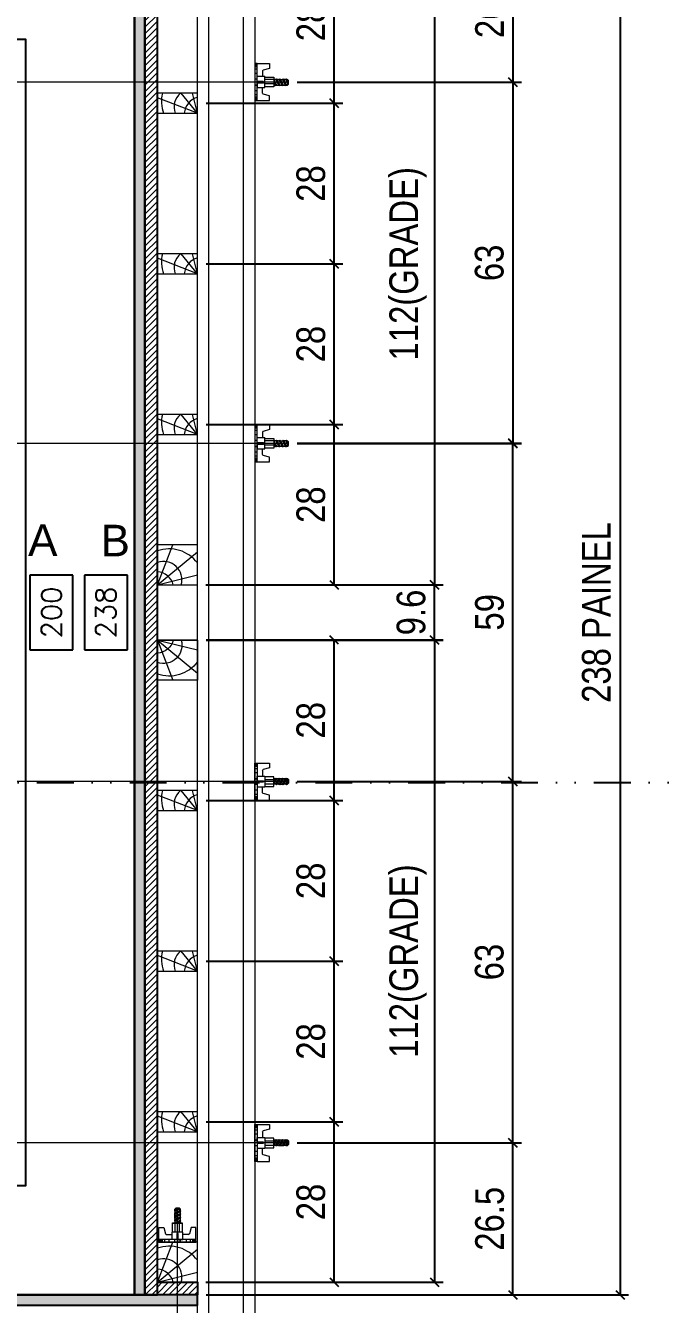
# Model space of a CAD drawing. Extents: x 13741 to 27878, y -21631 to 6985.
# Drawn here: x 15309.8 to 15525.5, y -8618.2 to -8185.3 of the extents above; entities that cross this region are included whole.
import ezdxf
from ezdxf.enums import TextEntityAlignment as Align

# ---------------------------------------------------------------- set-up
doc = ezdxf.new("R2010")
doc.units = 0
doc.linetypes.add('DIVIDE2', pattern=[0.625, 0.25, -0.125, 0, -0.125, 0, -0.125])
for name, color, linetype in [('CHAPA', 1, 'Continuous'), ('COTA', 241, 'Continuous'), ('F-PILARES-S', 170, 'Continuous'), ('MEIO_PONT', 93, 'Continuous'), ('Nível', 160, 'Continuous'), ('SARRAFO', 251, 'Continuous'), ('TEXTO_GERAL', 7, 'Continuous')]:
    doc.layers.add(name, color=color, linetype=linetype)
for name, color, linetype, lineweight in [('Hachura', 251, 'Continuous', 9), ('Madeira', 126, 'Continuous', 18), ('Perfil Metálico', 224, 'Continuous', 18)]:
    doc.layers.add(name, color=color, linetype=linetype, lineweight=lineweight)
doc.styles.add('ARIAL', font='arial.ttf')
doc.styles.add('COTA TECNICA 2X', font='techl___.ttf', dxfattribs={"height": 10})
doc.styles.add('ROMANS', font='romans.shx')
doc.dimstyles.new('SECAO PILAR', dxfattribs={"dimtxt": 10, "dimasz": 3, "dimexe": 3, "dimexo": 3, "dimgap": 3, "dimtad": 1, "dimdec": 1, "dimlfac": 0.5, "dimzin": 12, "dimdsep": 46, "dimtxsty": 'COTA TECNICA 2X', "dimblk1": 'OBLIQUE', "dimblk2": 'OBLIQUE', "dimsah": 1, "dimcen": 0.9, "dimclrd": 256, "dimclre": 256, "dimclrt": 256, "dimadec": 1, "dimazin": 3, "dimtfac": 1, "dimtdec": 1, "dimtmove": 0, "dimatfit": 3, "dimfxl": 1, "dimtolj": 1, "dimtzin": 12, "dimarcsym": 0})
doc.dimstyles.new('SECÇÃO 2', dxfattribs={"dimtxt": 7, "dimasz": 6, "dimexe": 0.18, "dimexo": 2, "dimgap": -4, "dimtad": 3, "dimdec": 1, "dimlfac": 0.5, "dimzin": 12, "dimdsep": 46, "dimtxsty": 'ROMANS', "dimblk": 'ARCHTICK', "dimcen": 0.09, "dimse1": 1, "dimse2": 1, "dimsd1": 1, "dimsd2": 1, "dimclrd": 180, "dimclre": 5, "dimclrt": 1, "dimadec": 0, "dimazin": 3, "dimtfac": 1, "dimtdec": 1, "dimtofl": 0, "dimtmove": 0, "dimatfit": 3, "dimldrblk": 'ARCHTICK', "dimfxl": 1, "dimtolj": 1, "dimtzin": 0, "dimarcsym": 0})

# ---------------------------------------------------------------- blocks, each defined once
blk = doc.blocks.new('*D294')
at = {"layer": 'COTA', "color": 180, "lineweight": -2, "transparency": 16777216}
for p, q in [((23446.3, -362.61), (23431.3, -362.61)), ((23431.3, -362.61), (23431.3, -388.61)), ((23446.3, -388.61), (23446.3, -362.61)), ((23431.3, -388.61), (23446.3, -388.61))]:
    blk.add_line(p, q, dxfattribs=at)
at = {"layer": 'Defpoints', "color": 0, "transparency": 16777216}
for p in [(23429.77, -175.61), (23429.77, -575.61), (23450.3, -575.61)]:
    blk.add_point(p, dxfattribs=at)
at = {"layer": 'COTA', "color": 1, "transparency": 16777216, "insert": (23438.8, -375.61), "char_height": 7, "attachment_point": 5, "rotation": 90, "style": 'ROMANS'}
blk.add_mtext('\\A1;200', dxfattribs=at)
blk = doc.blocks.new('_ArchTick')
at = {"color": 0, "linetype": 'ByBlock', "const_width": 0.15}
blk.add_lwpolyline([(-0.5, -0.5), (0.5, 0.5)], dxfattribs=at)
blk = doc.blocks.new('*D295')
at = {"layer": 'COTA', "color": 180, "lineweight": -2, "transparency": 16777216}
for p, q in [((23465.3, -362.61), (23450.3, -362.61)), ((23450.3, -362.61), (23450.3, -388.61)), ((23465.3, -388.61), (23465.3, -362.61)), ((23450.3, -388.61), (23465.3, -388.61))]:
    blk.add_line(p, q, dxfattribs=at)
at = {"layer": 'Defpoints', "color": 0, "transparency": 16777216}
for p in [(23467.77, -137.61), (23467.77, -613.61), (23469.3, -613.61)]:
    blk.add_point(p, dxfattribs=at)
at = {"layer": 'COTA', "color": 1, "transparency": 16777216, "insert": (23457.8, -375.61), "char_height": 7, "attachment_point": 5, "rotation": 90, "style": 'ROMANS'}
blk.add_mtext('\\A1;238', dxfattribs=at)
blk = doc.blocks.new('*D296')
at = {"layer": 'COTA', "color": 180, "lineweight": -2, "transparency": 16777216}
for p, q in [((23242.77, -597.65), (23216.77, -597.65)), ((23216.77, -597.65), (23216.77, -612.65)), ((23242.77, -612.65), (23242.77, -597.65)), ((23216.77, -612.65), (23242.77, -612.65))]:
    blk.add_line(p, q, dxfattribs=at)
at = {"layer": 'Defpoints', "color": 0, "transparency": 16777216}
for p in [(22991.77, -613.61), (23467.77, -613.61), (23467.77, -616.65)]:
    blk.add_point(p, dxfattribs=at)
at = {"layer": 'COTA', "color": 1, "transparency": 16777216, "insert": (23229.77, -605.15), "char_height": 7, "attachment_point": 5, "style": 'ROMANS'}
blk.add_mtext('\\A1;238', dxfattribs=at)
blk = doc.blocks.new('PONTALETE')
at = {"layer": 'Madeira'}
for q in [(2.71, 7), (7, 5.76), (7, 1.74)]:
    blk.add_line((0, 0), q, dxfattribs=at)
blk.add_lwpolyline([(0, 0), (7, 0), (7, 7), (0, 7)], close=True, dxfattribs=at)
for centre, radius, start, end in [((2.04, 0.06), 6.23, 37.2818, 109.0913), ((1.09, 0.9), 3.19, 343.603, 109.9847), ((-0.21, -0.78), 3.09, 14.6322, 86.0383)]:
    blk.add_arc(centre, radius, start, end, dxfattribs=at)
blk = doc.blocks.new('MEIO PONTALETE')
at = {"layer": 'Madeira'}
for q in [(2.71, 7), (3.5, 2.88), (3.5, 0.87)]:
    blk.add_line((0, 0), q, dxfattribs=at)
blk.add_lwpolyline([(0, 0), (3.5, 0), (3.5, 7), (0, 7)], close=True, dxfattribs=at)
for centre, radius, start, end in [((2.04, 0.06), 6.23, 76.4499, 109.0913), ((1.09, 0.9), 3.19, 40.9063, 109.9847), ((-0.21, -0.78), 3.09, 14.6322, 86.0383)]:
    blk.add_arc(centre, radius, start, end, dxfattribs=at)
blk = doc.blocks.new('_Oblique')
at = {"color": 0, "linetype": 'ByBlock', "lineweight": -2}
blk.add_line((-0.5, -0.5), (0.5, 0.5), dxfattribs=at)
blk = doc.blocks.new('*D299')
at = {"layer": 'COTA', "lineweight": -2, "transparency": 16777216}
for p, q in [((23492.77, -366.01), (23575.46, -366.01)), ((23572.46, -385.21), (23572.46, -366.01)), ((23492.77, -385.21), (23575.46, -385.21))]:
    blk.add_line(p, q, dxfattribs=at)
at = {"layer": 'Defpoints', "color": 0, "transparency": 16777216}
for p in [(23489.77, -366.01), (23572.46, -366.01), (23489.77, -385.21)]:
    blk.add_point(p, dxfattribs=at)
at = {"layer": 'COTA', "lineweight": -2, "transparency": 16777216, "xscale": 3, "yscale": 3, "zscale": 3}
for p, rotation in [((23572.46, -366.01), 90), ((23572.46, -385.21), 270)]:
    blk.add_blockref('_Oblique', p, dxfattribs=dict(at, rotation=rotation))
at = {"layer": 'COTA', "transparency": 16777216, "insert": (23564.33, -375.61), "char_height": 10, "attachment_point": 5, "rotation": 90, "style": 'COTA TECNICA 2X'}
blk.add_mtext('\\A1;9.6', dxfattribs=at)
blk = doc.blocks.new('*D897')
at = {"layer": 'COTA', "lineweight": -2, "transparency": 16777216}
for p, q in [((573.2, 617.59), (655.91, 617.59)), ((652.91, 617.59), (652.91, 393.58)), ((573.23, 393.58), (655.91, 393.58))]:
    blk.add_line(p, q, dxfattribs=at)
at = {"layer": 'Defpoints', "color": 0, "transparency": 16777216}
for p in [(570.2, 617.59), (570.23, 393.58), (652.91, 393.58)]:
    blk.add_point(p, dxfattribs=at)
at = {"layer": 'COTA', "lineweight": -2, "transparency": 16777216, "xscale": 3, "yscale": 3, "zscale": 3}
for p, rotation in [((652.91, 617.59), 90), ((652.91, 393.58), 270)]:
    blk.add_blockref('_Oblique', p, dxfattribs=dict(at, rotation=rotation))
at = {"layer": 'COTA', "transparency": 16777216, "insert": (643.69, 505.59), "char_height": 10, "attachment_point": 5, "rotation": 90, "style": 'COTA TECNICA 2X'}
blk.add_mtext('\\A1;112(GRADE)', dxfattribs=at)
blk = doc.blocks.new('*D898')
at = {"layer": 'COTA', "lineweight": -2, "transparency": 16777216}
for p, q in [((573.22, 561.58), (620.91, 561.58)), ((617.91, 505.58), (617.91, 561.58)), ((573.22, 505.58), (620.91, 505.58))]:
    blk.add_line(p, q, dxfattribs=at)
at = {"layer": 'Defpoints', "color": 0, "transparency": 16777216}
for p in [(570.22, 561.58), (617.91, 561.58), (570.22, 505.58)]:
    blk.add_point(p, dxfattribs=at)
at = {"layer": 'COTA', "lineweight": -2, "transparency": 16777216, "xscale": 3, "yscale": 3, "zscale": 3}
for p, rotation in [((617.91, 561.58), 90), ((617.91, 505.58), 270)]:
    blk.add_blockref('_Oblique', p, dxfattribs=dict(at, rotation=rotation))
at = {"layer": 'COTA', "transparency": 16777216, "insert": (609.81, 533.58), "char_height": 10, "attachment_point": 5, "rotation": 90, "style": 'COTA TECNICA 2X'}
blk.add_mtext('\\A1;28', dxfattribs=at)
blk = doc.blocks.new('*D899')
at = {"layer": 'COTA', "lineweight": -2, "transparency": 16777216}
for p, q in [((573.22, 617.59), (620.91, 617.59)), ((617.91, 561.58), (617.91, 617.59)), ((573.22, 561.58), (620.91, 561.58))]:
    blk.add_line(p, q, dxfattribs=at)
at = {"layer": 'Defpoints', "color": 0, "transparency": 16777216}
for p in [(570.22, 617.59), (617.91, 617.59), (570.22, 561.58)]:
    blk.add_point(p, dxfattribs=at)
at = {"layer": 'COTA', "lineweight": -2, "transparency": 16777216, "xscale": 3, "yscale": 3, "zscale": 3}
for p, rotation in [((617.91, 617.59), 90), ((617.91, 561.58), 270)]:
    blk.add_blockref('_Oblique', p, dxfattribs=dict(at, rotation=rotation))
at = {"layer": 'COTA', "transparency": 16777216, "insert": (609.81, 589.59), "char_height": 10, "attachment_point": 5, "rotation": 90, "style": 'COTA TECNICA 2X'}
blk.add_mtext('\\A1;28', dxfattribs=at)
blk = doc.blocks.new('*D906')
at = {"layer": 'COTA', "lineweight": -2, "transparency": 16777216}
for p, q in [((573.22, 449.58), (620.91, 449.58)), ((617.91, 393.58), (617.91, 449.58)), ((573.18, 393.58), (620.91, 393.58))]:
    blk.add_line(p, q, dxfattribs=at)
at = {"layer": 'Defpoints', "color": 0, "transparency": 16777216}
for p in [(570.22, 449.58), (617.91, 449.58), (570.18, 393.58)]:
    blk.add_point(p, dxfattribs=at)
at = {"layer": 'COTA', "lineweight": -2, "transparency": 16777216, "xscale": 3, "yscale": 3, "zscale": 3}
for p, rotation in [((617.91, 449.58), 90), ((617.91, 393.58), 270)]:
    blk.add_blockref('_Oblique', p, dxfattribs=dict(at, rotation=rotation))
at = {"layer": 'COTA', "transparency": 16777216, "insert": (609.81, 421.58), "char_height": 10, "attachment_point": 5, "rotation": 90, "style": 'COTA TECNICA 2X'}
blk.add_mtext('\\A1;28', dxfattribs=at)
blk = doc.blocks.new('*D305')
at = {"layer": 'COTA', "lineweight": -2, "transparency": 16777216}
for p, q in [((23492.77, -254.01), (23540.46, -254.01)), ((23537.46, -310.01), (23537.46, -254.01)), ((23492.77, -310.01), (23540.46, -310.01))]:
    blk.add_line(p, q, dxfattribs=at)
at = {"layer": 'Defpoints', "color": 0, "transparency": 16777216}
for p in [(23489.77, -254.01), (23537.46, -254.01), (23489.77, -310.01)]:
    blk.add_point(p, dxfattribs=at)
at = {"layer": 'COTA', "lineweight": -2, "transparency": 16777216, "xscale": 3, "yscale": 3, "zscale": 3}
for p, rotation in [((23537.46, -254.01), 90), ((23537.46, -310.01), 270)]:
    blk.add_blockref('_Oblique', p, dxfattribs=dict(at, rotation=rotation))
at = {"layer": 'COTA', "transparency": 16777216, "insert": (23529.37, -282.01), "char_height": 10, "attachment_point": 5, "rotation": 90, "style": 'COTA TECNICA 2X'}
blk.add_mtext('\\A1;28', dxfattribs=at)
blk = doc.blocks.new('*D900')
at = {"layer": 'COTA', "lineweight": -2, "transparency": 16777216}
for p, q in [((573.2, 374.39), (655.91, 374.39)), ((652.91, 374.39), (652.91, 150.38)), ((573.23, 150.38), (655.91, 150.38))]:
    blk.add_line(p, q, dxfattribs=at)
at = {"layer": 'Defpoints', "color": 0, "transparency": 16777216}
for p in [(570.2, 374.39), (570.23, 150.38), (652.91, 150.38)]:
    blk.add_point(p, dxfattribs=at)
at = {"layer": 'COTA', "lineweight": -2, "transparency": 16777216, "xscale": 3, "yscale": 3, "zscale": 3}
for p, rotation in [((652.91, 374.39), 90), ((652.91, 150.38), 270)]:
    blk.add_blockref('_Oblique', p, dxfattribs=dict(at, rotation=rotation))
at = {"layer": 'COTA', "transparency": 16777216, "insert": (643.69, 262.39), "char_height": 10, "attachment_point": 5, "rotation": 90, "style": 'COTA TECNICA 2X'}
blk.add_mtext('\\A1;112(GRADE)', dxfattribs=at)
blk = doc.blocks.new('*D901')
at = {"layer": 'COTA', "lineweight": -2, "transparency": 16777216}
for p, q in [((573.22, 318.38), (620.91, 318.38)), ((617.91, 262.38), (617.91, 318.38)), ((573.22, 262.38), (620.91, 262.38))]:
    blk.add_line(p, q, dxfattribs=at)
at = {"layer": 'Defpoints', "color": 0, "transparency": 16777216}
for p in [(570.22, 318.38), (617.91, 318.38), (570.22, 262.38)]:
    blk.add_point(p, dxfattribs=at)
at = {"layer": 'COTA', "lineweight": -2, "transparency": 16777216, "xscale": 3, "yscale": 3, "zscale": 3}
for p, rotation in [((617.91, 318.38), 90), ((617.91, 262.38), 270)]:
    blk.add_blockref('_Oblique', p, dxfattribs=dict(at, rotation=rotation))
at = {"layer": 'COTA', "transparency": 16777216, "insert": (609.81, 290.38), "char_height": 10, "attachment_point": 5, "rotation": 90, "style": 'COTA TECNICA 2X'}
blk.add_mtext('\\A1;28', dxfattribs=at)
blk = doc.blocks.new('*D902')
at = {"layer": 'COTA', "lineweight": -2, "transparency": 16777216}
for p, q in [((573.22, 374.39), (620.91, 374.39)), ((617.91, 318.38), (617.91, 374.39)), ((573.22, 318.38), (620.91, 318.38))]:
    blk.add_line(p, q, dxfattribs=at)
at = {"layer": 'Defpoints', "color": 0, "transparency": 16777216}
for p in [(570.22, 374.39), (617.91, 374.39), (570.22, 318.38)]:
    blk.add_point(p, dxfattribs=at)
at = {"layer": 'COTA', "lineweight": -2, "transparency": 16777216, "xscale": 3, "yscale": 3, "zscale": 3}
for p, rotation in [((617.91, 374.39), 90), ((617.91, 318.38), 270)]:
    blk.add_blockref('_Oblique', p, dxfattribs=dict(at, rotation=rotation))
at = {"layer": 'COTA', "transparency": 16777216, "insert": (609.81, 346.39), "char_height": 10, "attachment_point": 5, "rotation": 90, "style": 'COTA TECNICA 2X'}
blk.add_mtext('\\A1;28', dxfattribs=at)
blk = doc.blocks.new('*D903')
at = {"layer": 'COTA', "lineweight": -2, "transparency": 16777216}
for p, q in [((573.22, 206.38), (620.91, 206.38)), ((617.91, 150.38), (617.91, 206.38)), ((573.18, 150.38), (620.91, 150.38))]:
    blk.add_line(p, q, dxfattribs=at)
at = {"layer": 'Defpoints', "color": 0, "transparency": 16777216}
for p in [(570.22, 206.38), (617.91, 206.38), (570.18, 150.38)]:
    blk.add_point(p, dxfattribs=at)
at = {"layer": 'COTA', "lineweight": -2, "transparency": 16777216, "xscale": 3, "yscale": 3, "zscale": 3}
for p, rotation in [((617.91, 206.38), 90), ((617.91, 150.38), 270)]:
    blk.add_blockref('_Oblique', p, dxfattribs=dict(at, rotation=rotation))
at = {"layer": 'COTA', "transparency": 16777216, "insert": (609.81, 178.38), "char_height": 10, "attachment_point": 5, "rotation": 90, "style": 'COTA TECNICA 2X'}
blk.add_mtext('\\A1;28', dxfattribs=at)
blk = doc.blocks.new('*D306')
at = {"layer": 'COTA', "lineweight": -2, "transparency": 16777216}
for p, q in [((23492.77, -497.21), (23540.46, -497.21)), ((23537.46, -553.21), (23537.46, -497.21)), ((23492.77, -553.21), (23540.46, -553.21))]:
    blk.add_line(p, q, dxfattribs=at)
at = {"layer": 'Defpoints', "color": 0, "transparency": 16777216}
for p in [(23489.77, -497.21), (23537.46, -497.21), (23489.77, -553.21)]:
    blk.add_point(p, dxfattribs=at)
at = {"layer": 'COTA', "lineweight": -2, "transparency": 16777216, "xscale": 3, "yscale": 3, "zscale": 3}
for p, rotation in [((23537.46, -497.21), 90), ((23537.46, -553.21), 270)]:
    blk.add_blockref('_Oblique', p, dxfattribs=dict(at, rotation=rotation))
at = {"layer": 'COTA', "transparency": 16777216, "insert": (23529.37, -525.21), "char_height": 10, "attachment_point": 5, "rotation": 90, "style": 'COTA TECNICA 2X'}
blk.add_mtext('\\A1;28', dxfattribs=at)
blk = doc.blocks.new('*D904')
at = {"layer": 'COTA', "linetype": 'ByBlock', "lineweight": -2, "transparency": 16777216}
for p, q in [((573.18, 621.98), (720.68, 621.98)), ((717.68, 621.98), (717.68, 145.98)), ((573.22, 145.98), (720.68, 145.98))]:
    blk.add_line(p, q, dxfattribs=at)
at = {"layer": 'Defpoints', "color": 0, "linetype": 'ByBlock', "transparency": 16777216}
for p in [(570.18, 621.98), (570.22, 145.98), (717.68, 145.98)]:
    blk.add_point(p, dxfattribs=at)
at = {"layer": 'COTA', "linetype": 'ByBlock', "lineweight": -2, "transparency": 16777216, "xscale": 3, "yscale": 3, "zscale": 3}
for p, rotation in [((717.68, 621.98), 90), ((717.68, 145.98), 270)]:
    blk.add_blockref('_Oblique', p, dxfattribs=dict(at, rotation=rotation))
at = {"layer": 'COTA', "linetype": 'ByBlock', "transparency": 16777216, "insert": (709.44, 383.98), "char_height": 10, "attachment_point": 5, "rotation": 90, "style": 'COTA TECNICA 2X'}
blk.add_mtext('\\A1;238 PAINEL', dxfattribs=at)
blk = doc.blocks.new('C')
at = {"layer": 'Hachura', "color": 0}
for p, q in [((0, 3.22), (0, -3.22)), ((0.45, 3.22), (0, 3.22)), ((0.46, 3.16), (0, 3.16)), ((0.46, 3.05), (0, 3.05)), ((0.46, 2.88), (0, 2.88)), ((0, 2.75), (0, -1.16)), ((0.46, 2.65), (0, 2.65)), ((0.45, -3.23), (0.45, 3.22)), ((0.45, 3.22), (2.58, 3.22)), ((2.58, 2.39), (1.47, 2.09)), ((2.58, 3.22), (2.58, 2.39)), ((0.46, 2.23), (0, 2.23)), ((0.46, 1.51), (0, 1.51)), ((0.39, 0.49), (0.17, 0.49)), ((1.74, 0.97), (0.45, 0.97)), ((1.45, 0.1), (0.45, 0.1)), ((1.35, 1.94), (1.35, 0.96)), ((1.74, -0.97), (1.74, 0.97)), ((1.74, 0.97), (1.74, 0.84)), ((1.74, 0.97), (1.74, 0.84)), ((1.74, 0.84), (3.35, 0.84)), ((3.35, 0.45), (1.74, 0.45)), ((3.32, 0.84), (3.32, -0.84)), ((3.35, 0.84), (3.35, -0.84)), ((3.68, 0.45), (3.35, 0.45)), ((3.84, -0.52), (3.35, 0.45)), ((3.35, 0.06), (3.67, -0.57)), ((3.68, 0.45), (4.16, -0.52)), ((3.72, 0.5), (4.25, -0.57)), ((4.37, -0.55), (3.83, 0.53)), ((4.15, 0.45), (3.93, 0.45)), ((4.42, -0.52), (3.93, 0.45)), ((4.15, 0.45), (4.26, 0.45)), ((4.26, 0.45), (4.74, -0.52)), ((4.3, 0.5), (4.83, -0.57)), ((4.95, -0.55), (4.41, 0.53)), ((4.51, 0.45), (4.84, 0.45)), ((5, -0.52), (4.51, 0.45)), ((4.84, 0.45), (5.32, -0.52)), ((4.88, 0.5), (5.41, -0.57)), ((5.53, -0.55), (4.99, 0.53)), ((5.58, -0.52), (5.09, 0.45)), ((5.42, 0.45), (5.09, 0.45)), ((5.58, -0.52), (5.09, 0.45)), ((5.42, 0.45), (5.74, -0.19)), ((5.46, 0.5), (5.74, -0.07)), ((5.74, 0.19), (5.57, 0.53)), ((5.74, 0.32), (5.68, 0.45)), ((5.68, 0.45), (5.74, 0.45)), ((5.74, 0.45), (5.9, 0.29)), ((5.74, 0.45), (5.74, -0.52)), ((5.9, -0.36), (5.9, 0.29)), ((0.45, 0), (0, 0)), ((0.46, -1.52), (0, -1.52)), ((0.46, -2.23), (0, -2.23)), ((0.08, -0.48), (0.29, -0.48)), ((0.29, -0.48), (0.4, -0.48)), ((0.45, 0), (0.45, -0.97)), ((0.45, -0.16), (1.45, -0.16)), ((0.45, -0.65), (0.45, -0.32)), ((0.45, -3.23), (0.45, -0.65)), ((0.45, -0.97), (1.74, -0.97)), ((1.35, -1.94), (1.35, -0.97)), ((2.58, -2.39), (1.47, -2.1)), ((3.35, -0.32), (1.74, -0.32)), ((3.35, -0.84), (1.74, -0.84)), ((3.35, -0.07), (3.58, -0.52)), ((3.35, -0.52), (3.58, -0.52)), ((3.84, -0.52), (4.16, -0.52)), ((4.42, -0.52), (4.74, -0.52)), ((4.63, -0.52), (4.74, -0.52)), ((5, -0.52), (5.32, -0.52)), ((5.58, -0.52), (5.74, -0.52)), ((5.74, -0.52), (5.9, -0.36)), ((5.74, -0.52), (5.74, -0.52)), ((0.46, -2.65), (0, -2.65)), ((0.46, -2.88), (0, -2.88)), ((0.46, -3.05), (0, -3.05)), ((0.46, -3.16), (0, -3.16)), ((0, -3.22), (2.57, -3.22)), ((2.58, -3.23), (2.58, -2.39))]:
    blk.add_line(p, q, dxfattribs=at)
for centre, radius, start, end in [((1.52, 1.94), 0.161, 104.7436, 180), ((1.44, -0.03), 0.129, 272.695, 87.305), ((3.81, 0.39), 0.143, 25.5688, 154.4312), ((4.39, 0.39), 0.143, 25.5688, 154.4312), ((4.97, 0.39), 0.143, 25.5688, 154.4312), ((5.55, 0.39), 0.143, 25.5688, 154.4312), ((0.17, -0.37), 0.174, 221.744, 317.8592), ((1.52, -1.94), 0.161, 180, 255.2564), ((3.71, -0.4), 0.174, 222.1408, 318.256), ((4.29, -0.4), 0.174, 222.1408, 318.256), ((4.87, -0.4), 0.174, 222.1408, 318.256), ((5.45, -0.4), 0.174, 222.1408, 318.256), ((5.61, -0.4), 0.174, 317.8592, 318.256)]:
    blk.add_arc(centre, radius, start, end, dxfattribs=at)
blk = doc.blocks.new('*D918')
at = {"layer": 'COTA', "lineweight": -2, "transparency": 16777216}
for p, q in [((604.98, 325.06), (683.3, 325.06)), ((680.3, 199.06), (680.3, 325.06)), ((604.98, 199.06), (683.3, 199.06))]:
    blk.add_line(p, q, dxfattribs=at)
at = {"layer": 'Defpoints', "color": 0, "transparency": 16777216}
for p in [(601.98, 325.06), (680.3, 325.06), (601.98, 199.06)]:
    blk.add_point(p, dxfattribs=at)
at = {"layer": 'COTA', "lineweight": -2, "transparency": 16777216, "xscale": 3, "yscale": 3, "zscale": 3}
for p, rotation in [((680.3, 325.06), 90), ((680.3, 199.06), 270)]:
    blk.add_blockref('_Oblique', p, dxfattribs=dict(at, rotation=rotation))
at = {"layer": 'COTA', "transparency": 16777216, "insert": (672.08, 262.06), "char_height": 10, "attachment_point": 5, "rotation": 90, "style": 'COTA TECNICA 2X'}
blk.add_mtext('\\A1;63', dxfattribs=at)
blk = doc.blocks.new('*D309')
at = {"layer": 'COTA', "lineweight": -2, "transparency": 16777216}
for p, q in [((23524.54, -560.53), (23602.85, -560.53)), ((23599.85, -613.61), (23599.85, -560.53)), ((23492.77, -613.61), (23602.85, -613.61))]:
    blk.add_line(p, q, dxfattribs=at)
at = {"layer": 'Defpoints', "color": 0, "transparency": 16777216}
for p in [(23521.54, -560.53), (23599.85, -560.53), (23489.77, -613.61)]:
    blk.add_point(p, dxfattribs=at)
at = {"layer": 'COTA', "lineweight": -2, "transparency": 16777216, "xscale": 3, "yscale": 3, "zscale": 3}
for p, rotation in [((23599.85, -560.53), 90), ((23599.85, -613.61), 270)]:
    blk.add_blockref('_Oblique', p, dxfattribs=dict(at, rotation=rotation))
at = {"layer": 'COTA', "transparency": 16777216, "insert": (23591.74, -587.07), "char_height": 10, "attachment_point": 5, "rotation": 90, "style": 'COTA TECNICA 2X'}
blk.add_mtext('\\A1;26.5', dxfattribs=at)
blk = doc.blocks.new('*D310')
at = {"layer": 'COTA', "lineweight": -2, "transparency": 16777216}
for p, q in [((23524.54, -190.68), (23602.85, -190.68)), ((23599.85, -190.68), (23599.85, -316.68)), ((23524.54, -316.68), (23602.85, -316.68))]:
    blk.add_line(p, q, dxfattribs=at)
at = {"layer": 'Defpoints', "color": 0, "transparency": 16777216}
for p in [(23521.54, -190.68), (23521.54, -316.68), (23599.85, -316.68)]:
    blk.add_point(p, dxfattribs=at)
at = {"layer": 'COTA', "lineweight": -2, "transparency": 16777216, "xscale": 3, "yscale": 3, "zscale": 3}
for p, rotation in [((23599.85, -190.68), 90), ((23599.85, -316.68), 270)]:
    blk.add_blockref('_Oblique', p, dxfattribs=dict(at, rotation=rotation))
at = {"layer": 'COTA', "transparency": 16777216, "insert": (23591.63, -253.68), "char_height": 10, "attachment_point": 5, "rotation": 90, "style": 'COTA TECNICA 2X'}
blk.add_mtext('\\A1;63', dxfattribs=at)
blk = doc.blocks.new('*D905')
at = {"layer": 'COTA', "lineweight": -2, "transparency": 16777216}
for p, q in [((573.22, 621.98), (683.3, 621.98)), ((680.3, 621.98), (680.3, 568.91)), ((604.98, 568.91), (683.3, 568.91))]:
    blk.add_line(p, q, dxfattribs=at)
at = {"layer": 'Defpoints', "color": 0, "transparency": 16777216}
for p in [(570.22, 621.98), (601.98, 568.91), (680.3, 568.91)]:
    blk.add_point(p, dxfattribs=at)
at = {"layer": 'COTA', "lineweight": -2, "transparency": 16777216, "xscale": 3, "yscale": 3, "zscale": 3}
for p, rotation in [((680.3, 621.98), 90), ((680.3, 568.91), 270)]:
    blk.add_blockref('_Oblique', p, dxfattribs=dict(at, rotation=rotation))
at = {"layer": 'COTA', "transparency": 16777216, "insert": (672.19, 595.45), "char_height": 10, "attachment_point": 5, "rotation": 90, "style": 'COTA TECNICA 2X'}
blk.add_mtext('\\A1;26.5', dxfattribs=at)
blk = doc.blocks.new('*D919')
at = {"layer": 'COTA', "lineweight": -2, "transparency": 16777216}
for p, q in [((604.98, 443.01), (683.3, 443.01)), ((680.3, 325.06), (680.3, 443.01)), ((604.98, 325.06), (683.3, 325.06))]:
    blk.add_line(p, q, dxfattribs=at)
at = {"layer": 'Defpoints', "color": 0, "transparency": 16777216}
for p in [(601.98, 443.01), (680.3, 443.01), (601.98, 325.06)]:
    blk.add_point(p, dxfattribs=at)
at = {"layer": 'COTA', "lineweight": -2, "transparency": 16777216, "xscale": 3, "yscale": 3, "zscale": 3}
for p, rotation in [((680.3, 443.01), 90), ((680.3, 325.06), 270)]:
    blk.add_blockref('_Oblique', p, dxfattribs=dict(at, rotation=rotation))
at = {"layer": 'COTA', "transparency": 16777216, "insert": (672.16, 384.03), "char_height": 10, "attachment_point": 5, "rotation": 90, "style": 'COTA TECNICA 2X'}
blk.add_mtext('\\A1;59', dxfattribs=at)
blk = doc.blocks.new('A$C036b5eaa')
at = {"layer": 'Hachura'}
h = blk.add_hatch(color=256, dxfattribs=at)
h.dxf.hatch_style = 1
h.paths.add_polyline_path([(551.82, 145.98), (551.82, 621.98), (548.22, 621.98), (548.22, 145.98)])
h = blk.add_hatch(dxfattribs=at)
h.set_pattern_fill('ANSI31', color=256, scale=0.5, angle=360, style=0)
h.set_pattern_definition([(45, (7304.5594, 1578.2947), (-1.122532, 1.122532), [])])
h.paths.add_polyline_path([(551.82, 145.98), (556.21, 145.98), (556.21, 621.98), (551.81, 621.98), (551.81, 236.13), (551.82, 236.13)])
h = blk.add_hatch(dxfattribs=at)
h.set_pattern_fill('ANSI31', color=256, scale=0.5, angle=360, style=0)
h.set_pattern_definition([(45, (9498.6943, 22537.4475), (-1.12253202, 1.12253202), [])])
h.paths.add_polyline_path([(556.22, 150.38), (556.22, 145.98), (570.22, 145.98), (570.22, 150.38)])
h = blk.add_hatch(color=256, dxfattribs=at)
h.dxf.hatch_style = 1
h.paths.add_polyline_path([(570.22, 142.38), (570.22, 145.98), (50.22, 145.98), (50.22, 142.38)])
at = {"layer": 'CHAPA'}
for points in [[(548.22, 145.98), (551.82, 145.98), (551.82, 621.98), (548.22, 621.98)], [(570.22, 145.98), (50.22, 145.98), (50.22, 142.38), (570.22, 142.38)]]:
    blk.add_lwpolyline(points, close=True, dxfattribs=at)
at = {"layer": 'F-PILARES-S', "linetype": 'Continuous'}
blk.add_lwpolyline([(548.22, 145.98), (548.22, 621.98), (72.22, 621.98), (72.22, 583.98), (510.22, 583.98), (510.22, 183.98), (72.22, 183.98), (72.22, 145.98), (548.22, 145.98)], dxfattribs=at)
at = {"layer": 'Hachura'}
for p, q in [((601.66, 568.97), (461.25, 568.97)), ((601.66, 442.97), (461.25, 442.97)), ((601.66, 325), (461.25, 325)), ((601.66, 199), (461.25, 199)), ((563.19, 93.24), (563.2, 175.86))]:
    blk.add_line(p, q, dxfattribs=at)
at = {"layer": 'Madeira'}
for points in [[(570.22, 617.58), (556.22, 617.58), (556.22, 393.58), (570.22, 393.58)], [(570.22, 374.38), (556.22, 374.38), (556.22, 150.38), (570.22, 150.38)]]:
    blk.add_lwpolyline(points, close=True, dxfattribs=at)
at = {"layer": 'Perfil Metálico'}
for points in [[(570.18, 697.93), (590.18, 697.93), (590.19, 67.93), (570.19, 67.93)], [(586.19, 67.93), (574.19, 67.93), (574.18, 697.93), (586.18, 697.93)]]:
    blk.add_lwpolyline(points, close=True, dxfattribs=at)
at = {"layer": 'SARRAFO'}
for points in [[(551.82, 145.98), (556.22, 145.98), (556.22, 621.98), (551.82, 621.98)], [(570.22, 145.98), (556.22, 145.98), (556.22, 150.38), (570.22, 150.38)]]:
    blk.add_lwpolyline(points, close=True, dxfattribs=at)
at = {"layer": 'Hachura', "linetype": 'Continuous', "xscale": 2, "yscale": 2, "zscale": 2}
for p in [(590.18, 568.97), (590.18, 442.97)]:
    blk.add_blockref('C', p, dxfattribs=at)
at = {"layer": 'Hachura', "linetype": 'Continuous', "yscale": 2, "zscale": 2}
for p, xscale, rotation in [((590.18, 324.99), -2, 180), ((590.18, 198.99), -2, 180), ((563.2, 164.38), 2, 90.00000000000001)]:
    blk.add_blockref('C', p, dxfattribs=dict(at, xscale=xscale, rotation=rotation))
at = {"layer": 'MEIO_PONT'}
for name, p, xscale, yscale, zscale, rotation in [('MEIO PONTALETE', (570.22, 558.08), 1.999999997962732, 1.999999997962732, 1.999999997962732, 90), ('MEIO PONTALETE', (570.22, 502.08), 1.999999997962732, 1.999999997962732, 1.999999997962732, 90), ('MEIO PONTALETE', (570.22, 446.08), 1.999999997962732, 1.999999997962732, 1.999999997962732, 90), ('PONTALETE', (556.22, 374.38), -2, 2, 2, 180), ('MEIO PONTALETE', (570.22, 314.88), 1.999999997962732, 1.999999997962732, 1.999999997962732, 90), ('MEIO PONTALETE', (570.22, 258.88), 1.999999997962732, 1.999999997962732, 1.999999997962732, 90), ('MEIO PONTALETE', (570.22, 202.88), 1.999999997962732, 1.999999997962732, 1.999999997962732, 90)]:
    blk.add_blockref(name, p, dxfattribs=dict(at, xscale=xscale, yscale=yscale, zscale=zscale, rotation=rotation))
at = {"layer": 'MEIO_PONT', "xscale": 2, "yscale": 2, "zscale": 2}
for p in [(556.22, 393.58), (556.22, 150.38)]:
    blk.add_blockref('PONTALETE', p, dxfattribs=at)
at = {"layer": 'TEXTO_GERAL', "style": 'ARIAL'}
for s, p in [('A', (516.22, 409.22)), ('B', (541.51, 409.07))]:
    blk.add_text(s, height=11, dxfattribs=at).set_placement(p, align=Align.MIDDLE_CENTER)
at = {"layer": 'COTA'}
for base, p1, p2, dimstyle, picture, middle in [((549.75, 145.98), (548.22, 621.98), (548.22, 145.98), 'SECÇÃO 2', '*D295', (549.75, 383.98)), ((530.75, 183.98), (510.22, 583.98), (510.22, 183.98), 'SECÇÃO 2', '*D294', (530.75, 383.98)), ((652.91, 393.58), (570.22, 374.38), (570.22, 393.58), 'SECAO PILAR', '*D299', (652.91, 383.98))]:
    dim = blk.add_linear_dim(base=base, p1=p1, p2=p2, angle=90, dimstyle=dimstyle, dxfattribs=at)
    dim.commit()
    dim.dimension.update_dxf_attribs({"geometry": picture, "text_midpoint": middle, "dimtype": 128, "insert": (-22919.55, 759.59)})
at = {"layer": 'COTA', "linetype": 'ByBlock'}
dim = blk.add_linear_dim(base=(717.68, 145.98), p1=(570.18, 621.98), p2=(570.22, 145.98), angle=270, text='<> PAINEL', dimstyle='SECAO PILAR', override={"dimtmove": 1}, dxfattribs=at)
dim.commit()
dim.dimension.update_dxf_attribs({"geometry": '*D904', "text_midpoint": (717.68, 383.98), "dimtype": 160})
at = {"layer": 'COTA'}
for base, p1, p2, angle, picture, middle in [((680.3, 568.91), (570.22, 621.98), (601.98, 568.91), 270, '*D905', (672.19, 595.45)), ((617.91, 617.59), (570.22, 561.58), (570.22, 617.59), 90, '*D899', (609.81, 589.59)), ((617.91, 561.58), (570.22, 505.58), (570.22, 561.58), 90, '*D898', (609.81, 533.58)), ((617.91, 449.58), (570.18, 393.58), (570.22, 449.58), 90, '*D906', (609.81, 421.58)), ((680.3, 443.01), (601.98, 325.06), (601.98, 443.01), 90, '*D919', (672.16, 384.03)), ((617.91, 374.39), (570.22, 318.38), (570.22, 374.39), 90, '*D902', (609.81, 346.39)), ((680.3, 325.06), (601.98, 199.06), (601.98, 325.06), 90, '*D918', (672.08, 262.06)), ((617.91, 318.38), (570.22, 262.38), (570.22, 318.38), 90, '*D901', (609.81, 290.38)), ((617.91, 206.38), (570.18, 150.38), (570.22, 206.38), 90, '*D903', (609.81, 178.38))]:
    dim = blk.add_linear_dim(base=base, p1=p1, p2=p2, angle=angle, dimstyle='SECAO PILAR', dxfattribs=at)
    dim.commit()
    dim.dimension.update_dxf_attribs({"geometry": picture, "text_midpoint": middle})
for base, p1, p2, picture, middle in [((652.91, 393.58), (570.2, 617.59), (570.23, 393.58), '*D897', (643.69, 505.59)), ((652.91, 150.38), (570.2, 374.39), (570.23, 150.38), '*D900', (643.69, 262.39))]:
    dim = blk.add_linear_dim(base=base, p1=p1, p2=p2, angle=90, text='<>(GRADE)', dimstyle='SECAO PILAR', dxfattribs=at)
    dim.commit()
    dim.dimension.update_dxf_attribs({"geometry": picture, "text_midpoint": middle})
for base, p1, p2, angle, picture, middle in [((680.3, 442.91), (601.98, 568.91), (601.98, 442.91), 270, '*D310', (672.08, 505.91)), ((617.91, 505.58), (570.22, 449.58), (570.22, 505.58), 90, '*D305', (609.81, 477.58)), ((617.91, 262.38), (570.22, 206.38), (570.22, 262.38), 90, '*D306', (609.81, 234.38)), ((680.3, 199.06), (570.22, 145.98), (601.98, 199.06), 90, '*D309', (672.19, 172.52))]:
    dim = blk.add_linear_dim(base=base, p1=p1, p2=p2, angle=angle, dimstyle='SECAO PILAR', dxfattribs=at)
    dim.commit()
    dim.dimension.update_dxf_attribs({"geometry": picture, "text_midpoint": middle, "insert": (-22919.55, 759.59)})
dim = blk.add_linear_dim(base=(548.22, 142.94), p1=(72.22, 145.98), p2=(548.22, 145.98), dimstyle='SECÇÃO 2', dxfattribs=at)
dim.commit()
dim.dimension.update_dxf_attribs({"geometry": '*D296', "text_midpoint": (310.22, 142.94), "dimtype": 128, "insert": (-22919.55, 759.59)})

msp = doc.modelspace()

# ---------------------------------------------------------------- linework, layer by layer
at = {"layer": 'Nível', "color": 4, "linetype": 'DIVIDE2', "ltscale": 50}
msp.add_line((13741.09, -8441.47), (21531.15, -8441.47), dxfattribs=at)

# ---------------------------------------------------------------- block references
at = {"xscale": 0.9706353102828413, "yscale": 0.9706353102828413, "zscale": 0.9706353102828413}
msp.add_blockref('A$C036b5eaa', (14814.54, -8756.65), dxfattribs=at)

doc.saveas('drawing.dxf')
